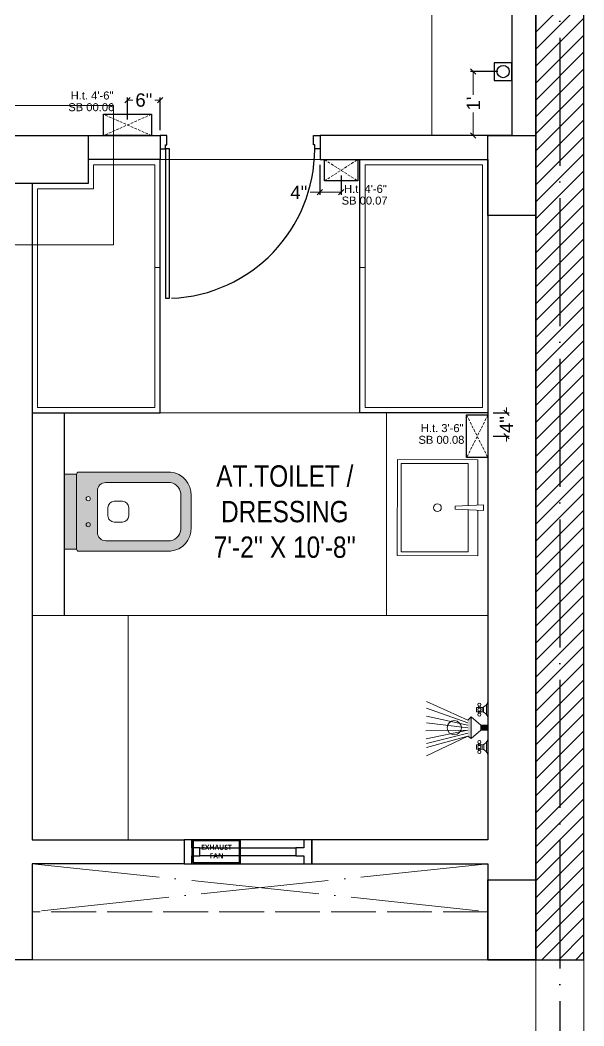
# Model space of a CAD drawing. Header units: millimetres. Extents: x 56222 to 3066687, y -650199 to -121287.
# Drawn here: x 147819.4 to 147925.2, y -179846 to -179657.5 of the extents above; entities that cross this region are included whole.
import ezdxf

# ---------------------------------------------------------------- set-up
doc = ezdxf.new("R2010")
doc.units = ezdxf.units.MM
doc.header["$MEASUREMENT"] = 0
doc.header["$PDMODE"] = 35
for name, pattern in [('ACAD_ISO02W100', [15, 12, -3]), ('ACAD_ISO04W100', [30, 24, -3, 0, -3]), ('DASHED', [0.75, 0.5, -0.25]), ('DASHED2', [0.375, 0.25, -0.125])]:
    doc.linetypes.add(name, pattern=pattern)
doc.layers.get('Defpoints').update_dxf_attribs({"color": 220})
doc.layers.add('AR DOOR', color=40, linetype='Continuous')
doc.layers.add('AR ELE-5', color=134, linetype='Continuous')
for name, color, linetype, lineweight in [('COLUMN', 1, 'Continuous', 30), ('dim05', 1, 'Continuous', 13), ('el', 7, 'Continuous', 20), ('ELEC-wires', 1, 'DASHED2', 13), ('Electrical', 84, 'Continuous', 30), ('FIRST FLOOR ( TEXT )', 7, 'Continuous', 9), ('FURNI', 25, 'Continuous', 5), ('FURNITURE', 32, 'Continuous', 9), ('GROUND FLOOR', 7, 'Continuous', 9), ('GROUND FLOOR  ( HATCH )', 251, 'Continuous', 9), ('GROUND FLOOR  ( PLINE )', 251, 'Continuous', 30), ('UTILITY', 48, 'Continuous', 9), ('wall', 7, 'Continuous', 30), ('X_PLOT', 1, 'Continuous', 9), ('XX~SLAB ( BEAM )~ ( DIM )', 7, 'Continuous', 9), ('XX~STR BEAM', 5, 'ACAD_ISO02W100', 9)]:
    doc.layers.add(name, color=color, linetype=linetype, lineweight=lineweight)
doc.layers.add('XX~SLAB ( PLINE )', color=251, linetype='Continuous', plot=False)
doc.styles.add('Arial', font='arial.ttf')
doc.styles.add('KATHA', font='swissc.ttf')
doc.styles.get("Standard").update_dxf_attribs({"font": 'arial.ttf', "height": 6})
doc.dimstyles.new('ISO-25', dxfattribs={"dimtxt": 2.5, "dimasz": 1, "dimexe": 0.5, "dimexo": 1, "dimtad": 0, "dimdec": 1, "dimlunit": 4, "dimtxsty": 'Standard', "dimblk": 'OBLIQUE', "dimcen": 2.5, "dimclrd": 1, "dimclre": 1, "dimclrt": 5, "dimadec": 0, "dimazin": 0, "dimtfac": 1, "dimtdec": 1, "dimtmove": 0, "dimatfit": 3, "dimfxl": 1, "dimlwd": -1, "dimarcsym": 0})

# ---------------------------------------------------------------- blocks, each defined once
blk = doc.blocks.new('A$C3EC62B37')
at = {"layer": 'FURNITURE', "lineweight": 30, "ltscale": 0.25, "true_color": 0xffffff}
h = blk.add_hatch(color=7, dxfattribs=at)
h.dxf.hatch_style = 1
h.paths.add_polyline_path([(-12.22, 0), (-12.22, 2.35), (-26.26, 2.35), (-26.26, 0)])
h.paths.add_polyline_path([(-26.26, 2.35), (-12.22, 2.35, 0.414214), (-11.83, 2.74), (-11.83, 19.96, 0.388639), (-16.24, 23.87), (-22.38, 23.87, 0.379499), (-26.65, 19.96), (-26.65, 2.74, 0.414214)])
h.paths.add_polyline_path([(-15.35, 6.26), (-23.13, 6.26, -0.414214), (-24.7, 7.83), (-24.7, 19.96, -0.349567), (-22.37, 21.91), (-16.24, 21.91, -0.364948), (-13.78, 19.96), (-13.78, 7.83, -0.414214)], flags=16)
h.paths.add_polyline_path([(-18.46, 8.22), (-20.02, 8.22, -0.414214), (-21.2, 9.39), (-21.2, 10.96, -0.414214), (-20.02, 12.13), (-18.46, 12.13, -0.414214), (-17.28, 10.96), (-17.28, 9.39, -0.414214)], flags=0)
h.paths.add_polyline_path([(-22.06, 4.53, -1), (-21.27, 4.53, -1)], flags=16)
at = {"layer": 'FURNITURE', "color": 0, "linetype": 'ByBlock', "lineweight": -2}
for p, q in [((-22.24, 23.87), (-16.24, 23.87)), ((-22.24, 21.91), (-16.24, 21.91)), ((-26.65, 2.74), (-26.65, 19.96)), ((-24.7, 7.83), (-24.7, 19.96)), ((-13.78, 7.83), (-13.78, 19.96)), ((-11.83, 2.74), (-11.83, 19.96)), ((-20.02, 12.13), (-18.46, 12.13)), ((-21.2, 9.39), (-21.2, 10.96)), ((-17.28, 9.39), (-17.28, 10.96)), ((-20.02, 8.22), (-18.46, 8.22)), ((-23.13, 6.26), (-15.35, 6.26)), ((-26.26, 2.35), (-12.22, 2.35)), ((-26.26, 2.35), (-26.26, 0)), ((-12.22, 2.35), (-12.22, 0)), ((-26.26, 0), (-12.22, 0)), ((-26.26, 0), (-12.22, 0))]:
    blk.add_line(p, q, dxfattribs=at)
for centre in [(-21.66, 4.53), (-16.81, 4.53)]:
    blk.add_circle(centre, 0.391, dxfattribs=at)
for centre, radius, start, end in [((-22.31, 19.5), 4.37, 89.0873, 174.0395), ((-16.17, 19.5), 4.37, 5.9605, 90.9127), ((-22.31, 19.48), 2.44, 88.437, 168.6348), ((-16.17, 19.48), 2.44, 11.3652, 91.563), ((-20.02, 10.96), 1.17, 90, 180), ((-18.46, 10.96), 1.17, 0, 90), ((-23.13, 7.83), 1.57, 180, 270), ((-20.02, 9.39), 1.17, 180, 270), ((-18.46, 9.39), 1.17, 270, 0), ((-15.35, 7.83), 1.57, 270, 0), ((-26.26, 2.74), 0.391, 180, 270), ((-12.22, 2.74), 0.391, 270, 0)]:
    blk.add_arc(centre, radius, start, end, dxfattribs=at)
blk = doc.blocks.new('*U262')
for points in [[(-40, 0), (0, 0), (0, 30), (10, 30), (10, 100), (-40, 100)], [(1160, 0), (1120, 0), (1120, 30), (1110, 30), (1110, 100), (1160, 100)], [(0, 0), (0, -1120), (30, -1120), (30, 0)]]:
    blk.add_lwpolyline(points, close=True)
at = {"layer": 'AR ELE-5', "linetype": 'ByBlock', "ltscale": 15}
blk.add_arc((-1.6, 0.7), 1121.6, 272.37301, 359.96526, dxfattribs=at)
blk = doc.blocks.new('A$C07311617')
at = {"layer": 'UTILITY'}
h = blk.add_hatch(color=7, dxfattribs=at)
h.paths.add_polyline_path([(-3.13, 2.02), (-3.13, 0), (-3.74, 0), (-3.74, 0.46), (-3.74, 1.42)])
h.paths.add_polyline_path([(-3.13, 0), (-3.13, -0.46), (-3.13, -2.02), (-3.74, -1.59), (-3.74, -0.46), (-3.74, 0)])
h = blk.add_hatch(color=7, dxfattribs=at)
h.paths.add_polyline_path([(0, 0.46), (0, 0), (-1.35, 0), (-1.35, 0.46)])
h.paths.add_polyline_path([(0, 0), (0, -0.46), (-1.35, -0.46), (-1.35, 0)])
at = {"layer": 'UTILITY', "color": 7}
for p, q in [((-3.74, 1.42), (-11.52, 4.9)), ((-1.74, 3.79), (-1.74, 4.05)), ((-1.47, 3.79), (-1.47, 4.05)), ((-0.8, 3.9), (-0.8, 2.88)), ((-0.27, 2.44), (-0.27, 4.33)), ((-3.74, 0.94), (-11.52, 3.66)), ((-3.74, 0.46), (-11.52, 2.15)), ((-3.13, 2.02), (-3.74, 1.42)), ((-3.13, -0.46), (-3.13, 2.02)), ((-1.35, 0.46), (-3.13, 2.02)), ((-1.74, 2.99), (-1.74, 2.72)), ((-1.47, 2.99), (-1.47, 2.72)), ((-3.74, 0), (-11.52, 0.93)), ((-3.13, 0.46), (-3.13, 1.42)), ((-1.35, -0.46), (-1.35, 0.46)), ((-1.35, 0.46), (0, 0.46)), ((0, -0.46), (0, 0.46)), ((-3.74, -0.46), (-11.62, -0.61)), ((-3.74, -0.46), (-11.57, -2.09)), ((-3.74, -1.03), (-11.52, -2.96)), ((-3.74, -1.59), (-11.52, -5.3)), ((-3.74, -1.59), (-11.52, -3.73)), ((-3.74, -1.59), (-3.13, -2.02)), ((-3.13, -0.46), (-3.13, -2.02)), ((-1.35, -0.46), (-3.13, -2.02)), ((-1.35, -0.46), (0, -0.46)), ((-1.74, -3.22), (-1.74, -2.95)), ((-1.47, -3.22), (-1.47, -2.95)), ((-0.8, -4.13), (-0.8, -3.11)), ((-0.27, -2.68), (-0.27, -4.56)), ((-1.74, -4.02), (-1.74, -4.29)), ((-1.47, -4.02), (-1.47, -4.29))]:
    blk.add_line(p, q, dxfattribs=at)
for points in [[(-1.07, 2.99), (-2.14, 2.99), (-2.14, 3.79), (-1.07, 3.79)], [(-1.07, -3.22), (-2.14, -3.22), (-2.14, -4.02), (-1.07, -4.02)]]:
    blk.add_lwpolyline(points, close=True, dxfattribs=at)
for points in [[(-1.35, 0.46), (-3.13, 2.02)], [(-3.13, -2.02), (-1.35, -0.46)]]:
    blk.add_lwpolyline(points, dxfattribs=at)
for centre, radius in [((-1.6, 4.32), 0.298), ((-1.6, 3.39), 0.298), ((-1.6, 2.45), 0.298), ((-6.31, 0), 1.33), ((-1.6, -2.69), 0.298), ((-1.6, -3.62), 0.298), ((-1.6, -4.55), 0.298)]:
    blk.add_circle(centre, radius, dxfattribs=at)
for centre, start, end in [((-1.47, 5.26), 285.2551, 344.7449), ((-1.47, 1.52), 15.2551, 74.7449), ((-1.47, -1.75), 285.2551, 344.7449), ((-1.47, -5.49), 15.2551, 74.7449)]:
    blk.add_arc(centre, 1.52, start, end, dxfattribs=at)
blk = doc.blocks.new('6616')
at = {"color": 242, "linetype": 'DASHED', "true_color": 0xcd2027}
for p, q in [((386784.79, -36915.77), (386775.78, -36911.78)), ((386784.79, -36911.78), (386775.78, -36915.77))]:
    blk.add_line(p, q, dxfattribs=at)
at = {"layer": 'ELEC-wires', "color": 5, "linetype": 'ByBlock', "lineweight": 30, "ltscale": 4}
blk.add_lwpolyline([(386775.78, -36911.78), (386784.79, -36911.78), (386784.79, -36915.77), (386775.78, -36915.77)], close=True, dxfattribs=at)
blk = doc.blocks.new('_Oblique')
at = {"layer": 'wall', "color": 0, "lineweight": -2}
blk.add_line((-0.5, -0.5), (0.5, 0.5), dxfattribs=at)
blk = doc.blocks.new('*D1129')
at = {"layer": 'Defpoints', "color": 0, "lineweight": 30, "transparency": 16777216}
for p in [(147907.16, -179731.1), (147907.16, -179735.48), (147910.64, -179735.48)]:
    blk.add_point(p, dxfattribs=at)
at = {"layer": 'dim05', "color": 1, "linetype": 'Continuous', "transparency": 16777216}
for p, q in [((147910.64, -179731.1), (147910.64, -179730.1)), ((147910.64, -179731.1), (147910.64, -179731.18)), ((147910.64, -179735.48), (147910.64, -179735.41)), ((147910.64, -179735.48), (147910.64, -179736.48))]:
    blk.add_line(p, q, dxfattribs=at)
at = {"layer": 'dim05', "color": 1, "linetype": 'Continuous', "lineweight": -2, "transparency": 16777216}
for p, q in [((147908.16, -179731.1), (147911.14, -179731.1)), ((147908.16, -179735.48), (147911.14, -179735.48))]:
    blk.add_line(p, q, dxfattribs=at)
at = {"layer": 'dim05', "color": 1, "transparency": 16777216}
for p, rotation in [((147910.64, -179731.1), 270), ((147910.64, -179735.48), 90)]:
    blk.add_blockref('_Oblique', p, dxfattribs=dict(at, rotation=rotation))
at = {"layer": 'dim05', "color": 5, "lineweight": 25, "transparency": 16777216, "insert": (147910.64, -179733.29), "char_height": 2.5, "attachment_point": 5, "rotation": 90, "style": 'Arial'}
blk.add_mtext('4"', dxfattribs=at)
blk = doc.blocks.new('*D1148')
at = {"layer": 'Defpoints', "color": 0, "lineweight": 30, "transparency": 16777216}
for p in [(147875.66, -179683.6), (147879.61, -179685.6), (147879.61, -179689.74)]:
    blk.add_point(p, dxfattribs=at)
at = {"layer": 'dim05', "color": 1, "linetype": 'Continuous', "lineweight": -2, "transparency": 16777216}
for p, q in [((147875.66, -179684.6), (147875.66, -179690.24)), ((147879.61, -179686.6), (147879.61, -179690.24))]:
    blk.add_line(p, q, dxfattribs=at)
at = {"layer": 'dim05', "color": 1, "linetype": 'Continuous', "transparency": 16777216}
for p, q in [((147875.66, -179689.74), (147873.8, -179689.74)), ((147879.61, -179689.74), (147875.66, -179689.74))]:
    blk.add_line(p, q, dxfattribs=at)
at = {"layer": 'dim05', "color": 1, "transparency": 16777216, "rotation": 180}
blk.add_blockref('_Oblique', (147875.66, -179689.74), dxfattribs=at)
at = {"layer": 'dim05', "color": 1, "transparency": 16777216}
blk.add_blockref('_Oblique', (147879.61, -179689.74), dxfattribs=at)
at = {"layer": 'dim05', "color": 5, "lineweight": 25, "transparency": 16777216, "insert": (147871.69, -179689.74), "char_height": 2.5, "attachment_point": 5, "style": 'Arial'}
blk.add_mtext('4"', dxfattribs=at)
blk = doc.blocks.new('A$C1B9B2090')
at = {"layer": 'Electrical', "ltscale": 10}
blk.add_line((0, 4.97), (10.08, 4.97), dxfattribs=at)
at = {"layer": 'Electrical', "ltscale": 2}
for points in [[(0, 0), (10.08, 0), (10.08, 4.97), (0, 4.97)], [(0.25, 0.25), (9.83, 0.25), (9.83, 4.72), (0.25, 4.72)]]:
    blk.add_lwpolyline(points, close=True, dxfattribs=at)
at = {"layer": 'Electrical', "ltscale": 2, "insert": (1.5, 3.92), "char_height": 1.05, "width": 7.1646, "attachment_point": 1}
blk.add_mtext('\\pxqc;{\\fMalgun Gothic|b1|i0|c0|p34;\\W5.565;\\C0;\\W1;EXHAUST \\P\\W7.7995;\\W1;FAN}', dxfattribs=at)
blk = doc.blocks.new('*D1091')
at = {"layer": 'Defpoints', "color": 0, "lineweight": 30, "transparency": 16777216}
for p in [(147845.66, -179672.45), (147839.57, -179677.11), (147845.66, -179679.1)]:
    blk.add_point(p, dxfattribs=at)
at = {"layer": 'dim05', "color": 1, "linetype": 'Continuous', "lineweight": -2, "transparency": 16777216}
for p, q in [((147839.57, -179676.11), (147839.57, -179671.95)), ((147845.66, -179678.1), (147845.66, -179671.95))]:
    blk.add_line(p, q, dxfattribs=at)
at = {"layer": 'dim05', "color": 1, "linetype": 'Continuous', "transparency": 16777216}
for p, q in [((147839.57, -179672.45), (147840.55, -179672.45)), ((147845.66, -179672.45), (147844.68, -179672.45))]:
    blk.add_line(p, q, dxfattribs=at)
at = {"layer": 'dim05', "color": 1, "transparency": 16777216, "rotation": 180}
blk.add_blockref('_Oblique', (147839.57, -179672.45), dxfattribs=at)
at = {"layer": 'dim05', "color": 1, "transparency": 16777216}
blk.add_blockref('_Oblique', (147845.66, -179672.45), dxfattribs=at)
at = {"layer": 'dim05', "color": 5, "lineweight": 25, "transparency": 16777216, "insert": (147842.62, -179672.45), "char_height": 2.5, "attachment_point": 5, "style": 'Arial'}
blk.add_mtext('6"', dxfattribs=at)
blk = doc.blocks.new('*D1092')
at = {"layer": 'Defpoints', "color": 0, "lineweight": 30, "transparency": 16777216}
for p in [(147910, -179667.1), (147904.42, -179679.1), (147910, -179679.1)]:
    blk.add_point(p, dxfattribs=at)
at = {"layer": 'dim05', "color": 1, "linetype": 'Continuous', "lineweight": -2, "transparency": 16777216}
for p, q in [((147909, -179667.1), (147903.92, -179667.1)), ((147909, -179679.1), (147903.92, -179679.1))]:
    blk.add_line(p, q, dxfattribs=at)
at = {"layer": 'dim05', "color": 1, "linetype": 'Continuous', "transparency": 16777216}
for p, q in [((147904.42, -179667.1), (147904.42, -179671.44)), ((147904.42, -179679.1), (147904.42, -179674.76))]:
    blk.add_line(p, q, dxfattribs=at)
at = {"layer": 'dim05', "color": 1, "transparency": 16777216}
for p, rotation in [((147904.42, -179667.1), 90), ((147904.42, -179679.1), 270)]:
    blk.add_blockref('_Oblique', p, dxfattribs=dict(at, rotation=rotation))
at = {"layer": 'dim05', "color": 5, "lineweight": 25, "transparency": 16777216, "insert": (147904.42, -179673.1), "char_height": 2.5, "attachment_point": 5, "rotation": 90, "style": 'Arial'}
blk.add_mtext("1'", dxfattribs=at)

msp = doc.modelspace()

# ---------------------------------------------------------------- hatches: boundary and pattern name
at = {"layer": 'GROUND FLOOR  ( HATCH )'}
h = msp.add_hatch(dxfattribs=at)
h.set_pattern_fill('ANSI31', color=6, scale=18, style=0)
h.set_pattern_definition([(45, (31384.4738, -17214.4287), (-1.590990258, 1.590990258), [])])
h.paths.add_polyline_path([(147925.1597, -179490.1031), (147916.1597, -179490.1031), (147916.1597, -179833.6031), (147925.1597, -179833.6031)])

# ---------------------------------------------------------------- linework, layer by layer
at = {"layer": 'COLUMN'}
for points in [[(147832.1597, -179679.1031), (147832.1597, -179688.1031), (147817.1597, -179688.1031), (147817.1597, -179679.1031)], [(147907.1597, -179679.1031), (147916.1597, -179679.1031), (147916.1597, -179694.1031), (147907.1597, -179694.1031)], [(147907.1597, -179818.6031), (147916.1597, -179818.6031), (147916.1597, -179833.6031), (147907.1597, -179833.6031)]]:
    msp.add_lwpolyline(points, close=True, dxfattribs=at)
at = {"layer": 'FURNI', "lineweight": 0}
msp.add_lwpolyline([(147724.562, -179673.4658), (147836.9308, -179673.4658), (147836.9308, -179699.5917), (147724.562, -179699.5917)], close=True, dxfattribs=at)
at = {"layer": 'FURNITURE'}
for p, q in [((147844.6597, -179703.8531), (147845.6597, -179703.8531)), ((147884.1597, -179703.8531), (147883.1597, -179703.8531)), ((147888.1597, -179769.1031), (147888.1597, -179731.1031))]:
    msp.add_line(p, q, dxfattribs=at)
for points in [[(147911.6597, -179655.0949), (147896.6597, -179655.0949), (147896.6597, -179679.1031), (147911.6597, -179679.1031)], [(147906.1597, -179684.6031), (147906.1597, -179730.1031), (147884.1597, -179730.1031), (147884.1597, -179684.6031)], [(147901.0416, -179748.5739), (147901.0412, -179749.1456), (147906.338, -179749.4034), (147906.3387, -179748.3232)], [(147821.6597, -179769.1031), (147839.6597, -179769.1031), (147839.6597, -179811.1031), (147821.6597, -179811.1031)]]:
    msp.add_lwpolyline(points, close=True, dxfattribs=at)
at = {"layer": 'FURNITURE', "lineweight": 30}
msp.add_lwpolyline([(147821.6597, -179688.1031), (147821.6597, -179731.1031), (147845.6597, -179731.1031), (147845.6597, -179683.6031), (147832.1597, -179683.6031)], dxfattribs=at)
msp.add_lwpolyline([(147883.1597, -179683.6031), (147907.1597, -179683.6031), (147907.1597, -179731.1031), (147883.1597, -179731.1031)], close=True, dxfattribs=at)
at = {"layer": 'FURNITURE'}
for points in [[(147833.1597, -179684.6031), (147833.1597, -179689.1031), (147822.6597, -179689.1031)], [(147822.6597, -179689.1031), (147822.6597, -179730.1031), (147844.6597, -179730.1031), (147844.6597, -179684.6031), (147833.1597, -179684.6031)], [(147905.2578, -179749.3508), (147905.2433, -179757.8619), (147890.1494, -179757.8531), (147890.17, -179739.8531), (147905.264, -179739.8619), (147905.2584, -179748.3743)], [(147903.4574, -179749.2632), (147903.4434, -179757.1405), (147890.87, -179757.1334), (147890.8897, -179740.5738), (147903.4631, -179740.5809), (147903.458, -179748.4595)]]:
    msp.add_lwpolyline(points, dxfattribs=at)
msp.add_circle((147897.6964, -179748.8575), 0.7202, dxfattribs=at)
at = {"layer": 'GROUND FLOOR'}
for p, q in [((147916.1597, -179450.0543), (147916.1597, -179970.9871)), ((147925.1597, -179450.0543), (147925.1597, -179970.9871)), ((147845.6597, -179679.1031), (147817.1597, -179679.1031)), ((147845.6597, -179679.1031), (147845.6597, -179683.6031)), ((147907.1597, -179679.1031), (147875.6637, -179679.1018)), ((147875.6637, -179679.1018), (147875.6637, -179683.6018)), ((147907.1597, -179683.6031), (147832.1597, -179683.6031)), ((147907.1597, -179683.6031), (147907.1597, -179811.1031)), ((147821.6597, -179688.1031), (147821.6597, -179811.1031)), ((147821.6597, -179731.1031), (147907.1597, -179731.1031)), ((147821.6597, -179769.1031), (147907.1597, -179769.1031)), ((147853.1597, -179811.1031), (147907.1597, -179811.1031)), ((147874.1597, -179811.1031), (147874.1597, -179815.6031)), ((147821.6597, -179815.6031), (147821.6597, -179833.6031)), ((147853.1597, -179815.6031), (147907.1597, -179815.6031)), ((147907.1597, -179815.6031), (147907.1597, -179833.6031)), ((147916.1597, -179833.6031), (147515.6597, -179833.6031))]:
    msp.add_line(p, q, dxfattribs=at)
at = {"layer": 'GROUND FLOOR', "color": 1, "linetype": 'ACAD_ISO04W100'}
for p, q in [((147920.6597, -179450.0543), (147920.6597, -179833.6031)), ((147821.6597, -179815.6031), (147907.1597, -179824.6031)), ((147907.1597, -179815.6031), (147821.6597, -179824.6031))]:
    msp.add_line(p, q, dxfattribs=at)
at = {"layer": 'GROUND FLOOR', "linetype": 'ACAD_ISO02W100', "ltscale": 0.7}
msp.add_line((147907.1597, -179824.6031), (147821.6597, -179824.6031), dxfattribs=at)
at = {"layer": 'GROUND FLOOR', "color": 6, "lineweight": 30}
msp.add_lwpolyline([(147925.1597, -179490.1031), (147916.1597, -179490.1031), (147916.1597, -179833.6031), (147925.1597, -179833.6031)], close=True, dxfattribs=at)
at = {"layer": 'GROUND FLOOR  ( PLINE )'}
msp.add_lwpolyline([(147916.1597, -179541.1031), (147871.1597, -179541.1031), (147871.1597, -179550.1031), (147911.6597, -179550.1031), (147911.6597, -179679.1031), (147875.6637, -179679.1018), (147875.6637, -179683.6018), (147907.1597, -179683.6031), (147907.1597, -179811.1031), (147874.1597, -179811.1031), (147874.1597, -179815.6031), (147907.1597, -179815.6031), (147907.1597, -179833.6031), (147916.1597, -179833.6031)], close=True, dxfattribs=at)
for points in [[(147821.6597, -179811.1031), (147850.1546, -179811.1031), (147850.1546, -179815.6031), (147821.6597, -179815.6031), (147821.6597, -179833.6031), (147817.1597, -179833.6031), (147817.1597, -179679.1031), (147845.6597, -179679.1031), (147845.6597, -179683.6031), (147832.1597, -179683.6031)], [(147821.6597, -179688.1031), (147821.6597, -179811.1031)], [(147827.6597, -179731.1031), (147827.6597, -179769.1031)]]:
    msp.add_lwpolyline(points, dxfattribs=at)
at = {"layer": 'X_PLOT', "linetype": 'ACAD_ISO04W100', "lineweight": 30}
msp.add_line((147920.6597, -179450.0543), (147920.6597, -179945.8531), dxfattribs=at)
at = {"layer": 'XX~SLAB ( BEAM )~ ( DIM )', "color": 242, "linetype": 'DASHED', "true_color": 0xcd2027}
for p, q in [((147876.4805, -179683.602), (147882.743, -179687.602)), ((147876.4805, -179687.602), (147882.743, -179683.6031)), ((147907.1597, -179731.4831), (147903.1597, -179739.4831)), ((147903.1597, -179731.4831), (147907.1597, -179739.4831))]:
    msp.add_line(p, q, dxfattribs=at)
at = {"layer": 'XX~SLAB ( BEAM )~ ( DIM )', "color": 6, "lineweight": 30}
msp.add_lwpolyline([(147908.3324, -179668.7541), (147911.6511, -179668.7541), (147911.6683, -179665.4439), (147908.3495, -179665.4439)], close=True, dxfattribs=at)
at = {"layer": 'XX~SLAB ( BEAM )~ ( DIM )'}
msp.add_lwpolyline([(147845.6597, -179683.6031), (147883.1597, -179683.6031), (147883.1597, -179731.1031), (147845.6597, -179731.1031)], close=True, dxfattribs=at)
at = {"layer": 'XX~SLAB ( BEAM )~ ( DIM )', "color": 6, "lineweight": 30}
msp.add_circle((147910.0046, -179667.099), 1.1551, dxfattribs=at)
at = {"layer": 'XX~SLAB ( PLINE )'}
msp.add_lwpolyline([(147874.1546, -179811.1031), (147872.6546, -179811.1031), (147872.6546, -179812.6031), (147871.1546, -179812.6031), (147871.1546, -179814.1031), (147853.1546, -179814.1031), (147853.1546, -179812.6031), (147851.6546, -179812.6031), (147851.6546, -179811.1031), (147850.1546, -179811.1031), (147850.1546, -179815.6031), (147851.6546, -179815.6031), (147851.6546, -179814.1031), (147853.1546, -179814.1031), (147853.1546, -179812.6031), (147871.1546, -179812.6031), (147871.1546, -179814.1031), (147872.6546, -179814.1031), (147872.6546, -179815.6031), (147874.1546, -179815.6031), (147874.1546, -179811.1031), (147850.1546, -179811.1031), (147850.1546, -179815.6031), (147874.1546, -179815.6031)], close=True, dxfattribs=at)
at = {"layer": 'XX~STR BEAM', "lineweight": 30}
for points in [[(147876.4805, -179687.602), (147876.4805, -179683.602), (147882.743, -179683.602), (147882.743, -179687.602)], [(147903.1597, -179731.4831), (147907.1597, -179731.4831), (147907.1597, -179739.4831), (147903.1597, -179739.4831)]]:
    msp.add_lwpolyline(points, close=True, dxfattribs=at)

# ---------------------------------------------------------------- block references
at = {"xscale": 0.9052782660299882, "yscale": 0.9052782660299882, "zscale": 0.9052782660299882}
msp.add_blockref('A$C1B9B2090', (147851.6546, -179815.6026), dxfattribs=at)
at = {"layer": 'AR DOOR', "linetype": 'ByBlock', "lineweight": -2, "extrusion": (0, 0, -1), "xscale": -0.02500332000264408, "yscale": 0.02500332000264408, "zscale": -0.02500332000264408}
msp.add_blockref('*U262', (-147846.6598, -179681.6021), dxfattribs=at)
at = {"layer": 'el', "color": 1}
msp.add_blockref('6616', (-238940.7159, -142763.3325), dxfattribs=at)
at = {"layer": 'FURNITURE', "rotation": 270.0000000028459}
msp.add_blockref('A$C3EC62B37', (147827.6597, -179768.8421), dxfattribs=at)
at = {"layer": 'FURNITURE', "lineweight": 18, "rotation": 0.03312803684924393}
msp.add_blockref('A$C07311617', (147907.1597, -179790.1031), dxfattribs=at)

# ---------------------------------------------------------------- texts
at = {"layer": 'Electrical', "color": 240, "true_color": 0xed1f24, "transparency": 33554687}
for s, p in [('H.t. 4\'-6"', (147828.8999, -179672.3313)), ('H.t. 4\'-6"', (147880.1687, -179689.8381)), ('H.t. 3\'-6"', (147894.5766, -179734.6914))]:
    msp.add_text(s, height=1.5, dxfattribs=at).set_placement(p)
at = {"layer": 'Electrical', "color": 5, "transparency": 33554687}
for s, p in [('SB 00.06', (147828.4488, -179674.5291)), ('SB 00.07', (147879.7175, -179692.0359)), ('SB 00.08', (147894.1255, -179736.8892))]:
    msp.add_text(s, height=1.5, dxfattribs=at).set_placement(p)
at = {"layer": 'FIRST FLOOR ( TEXT )', "insert": (147869.0667, -179749.6192), "char_height": 4, "attachment_point": 5, "style": 'KATHA'}
msp.add_mtext("AT.TOILET /\\PDRESSING\\P7'-2'' X 10'-8''", dxfattribs=at)

# ---------------------------------------------------------------- dimensions: what is measured, and where the dimension line sits
at = {"layer": 'dim05', "color": 27, "lineweight": 25, "true_color": 0x7d5120}
for base, p1, p2, override, picture, middle in [((147904.4203, -179679.1031), (147910.0046, -179667.099), (147910.0046, -179679.1031), {"dimtxsty": 'Arial'}, '*D1092', (147904.4203, -179673.1011)), ((147910.6353, -179735.4831), (147907.1597, -179731.1031), (147907.1597, -179735.4831), {"dimdec": 0, "dimtxsty": 'Arial'}, '*D1129', (147910.6353, -179733.2931))]:
    dim = msp.add_linear_dim(base=base, p1=p1, p2=p2, angle=90, dimstyle='ISO-25', override=override, dxfattribs=at)
    dim.commit()
    dim.dimension.update_dxf_attribs({"geometry": picture, "text_midpoint": middle})
dim = msp.add_linear_dim(base=(147845.6597, -179672.4477), p1=(147839.5714, -179677.1097), p2=(147845.6597, -179679.1018), dimstyle='ISO-25', override={"dimdec": 0, "dimtxsty": 'Arial'}, dxfattribs=at)
dim.commit()
dim.dimension.update_dxf_attribs({"geometry": '*D1091', "text_midpoint": (147842.6156, -179672.4477)})
dim = msp.add_linear_dim(base=(147879.6117, -179689.7399), p1=(147875.6637, -179683.6031), p2=(147879.6117, -179685.6026), dimstyle='ISO-25', override={"dimtxsty": 'Arial'}, dxfattribs=at)
dim.commit()
dim.dimension.update_dxf_attribs({"geometry": '*D1148', "text_midpoint": (147871.6913, -179689.7399), "dimtype": 160})

doc.saveas('drawing.dxf')
